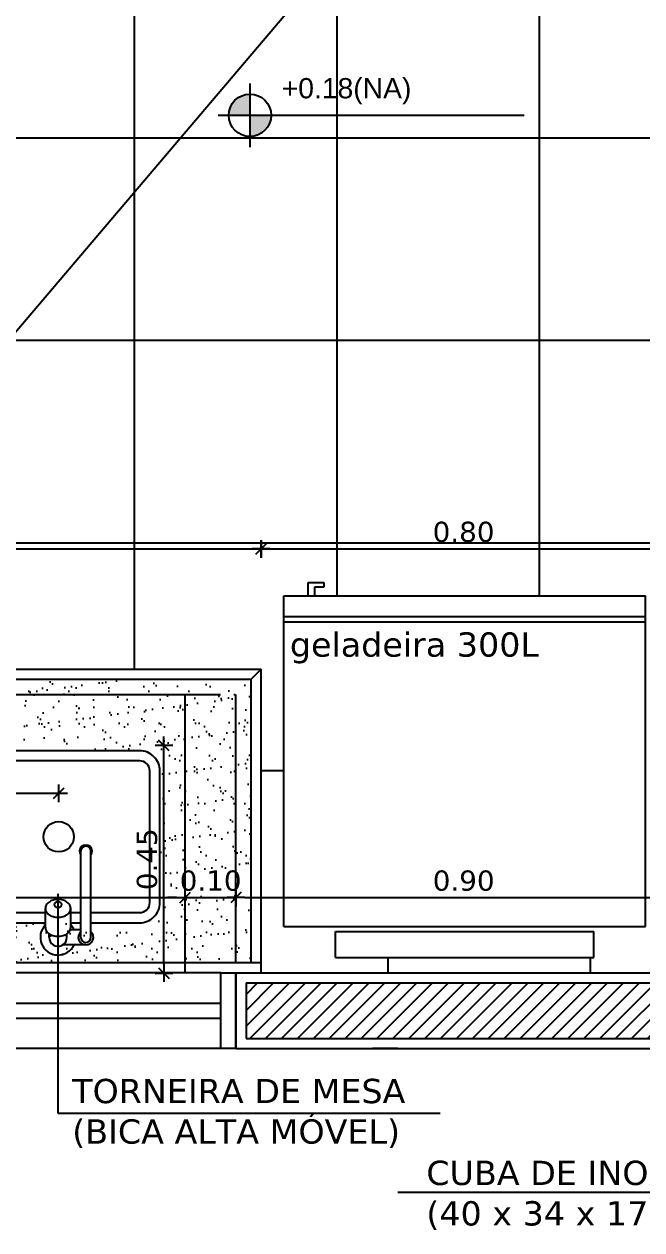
# Model space of a CAD drawing. Extents: x -36 to 357, y 137 to 237.
# Drawn here: x 5.418 to 6.639, y 178.419 to 180.803 of the extents above; entities that cross this region are included whole.
import ezdxf

# ---------------------------------------------------------------- set-up
doc = ezdxf.new("R2010")
doc.units = 0
doc.header["$LTSCALE"] = 0.01
doc.linetypes.add('HIDDEN', pattern=[9.525, 6.35, -3.175])
doc.layers.get('0').update_dxf_attribs({"linetype": 'CONTINUOUS'})
doc.layers.get('DEFPOINTS').update_dxf_attribs({"linetype": 'CONTINUOUS'})
for name, color, linetype in [('01', 1, 'CONTINUOUS'), ('252', 252, 'CONTINUOUS'), ('A-AREAS', 2, 'CONTINUOUS'), ('A-HACHURAPARED', 254, 'CONTINUOUS'), ('A-JANELA', 3, 'CONTINUOUS'), ('A-PAREDE', 5, 'CONTINUOUS'), ('A-PISOS-IDEN', 9, 'CONTINUOUS'), ('AR-ALV', 5, 'CONTINUOUS'), ('AR-COZ-MOB', 1, 'CONTINUOUS'), ('AR-PRJ-COB', 2, 'HIDDEN'), ('ARQ-CTA-1_025', 1, 'CONTINUOUS'), ('ARQ-EQP-VISTA', 1, 'CONTINUOUS'), ('ARQ-ESQ-VISTA1', 2, 'CONTINUOUS'), ('ARQ-SMB-1_025', 1, 'CONTINUOUS'), ('ARQ-TXT-1_025', 2, 'CONTINUOUS'), ('PORTAL_LAYER', 1, 'CONTINUOUS')]:
    doc.layers.add(name, color=color, linetype=linetype)
doc.styles.add('ESC-50-A20', font='arial.ttf', dxfattribs={"height": 0.1})
doc.styles.add('FNDE Texto Cota 0025', font='verdana.ttf', dxfattribs={"height": 0.04})
doc.dimstyles.new('FNDE 1-0025', dxfattribs={"dimscale": 5, "dimtxt": 0.04, "dimasz": 0.0035, "dimexe": 0.15, "dimexo": 0.15, "dimgap": 0.0025, "dimtad": 1, "dimzin": 1, "dimdsep": 46, "dimtxsty": 'FNDE Texto Cota 0025', "dimblk": 'tic', "dimcen": 0.015, "dimdle": 0.15, "dimse1": 1, "dimse2": 1, "dimclrd": 251, "dimclre": 251, "dimclrt": 256, "dimaunit": 1, "dimadec": 3, "dimazin": 0, "dimtfac": 1, "dimtix": 1, "dimtmove": 2, "dimatfit": 3, "dimfxl": 0.15, "dimtvp": 1, "dimtolj": 1, "dimtzin": 0, "dimarcsym": 0})

# ---------------------------------------------------------------- blocks, each defined once
blk = doc.blocks.new('GEL-G-PL')
at = {"layer": 'AR-COZ-MOB'}
for p, q in [((0.08, -0.35), (0.08, 0.35)), ((0.08, 0.35), (0.72, 0.35)), ((0.67, -0.35), (0.67, 0.35)), ((0.68, -0.35), (0.68, 0.35)), ((0.72, -0.35), (0.72, 0.35)), ((0.02, 0.25), (0.07, 0.25)), ((0.02, -0.25), (0.02, 0.25)), ((0.07, -0.25), (0.07, 0.25)), ((0.02, -0.25), (0.07, -0.25)), ((0.7368, -0.2728), (0.7368, -0.291)), ((0.7459, -0.2728), (0.7368, -0.2728)), ((0.7459, -0.3032), (0.7459, -0.2728)), ((0.7368, -0.291), (0.72, -0.291)), ((0.72, -0.3032), (0.7459, -0.3032)), ((0.08, -0.35), (0.72, -0.35))]:
    blk.add_line(p, q, dxfattribs=at)
blk = doc.blocks.new('tic')
at = {"color": 251}
for p, q in [((-1, 0), (1, 0)), ((0, -1), (0, 1))]:
    blk.add_line(p, q, dxfattribs=at)
blk.add_line((-0.6, -0.6), (0.6, 0.6))
blk = doc.blocks.new('*D204')
at = {"layer": '252', "color": 251, "lineweight": -2, "transparency": 16777216}
blk.add_line((4.554, 179.7654), (5.869, 179.7654), dxfattribs=at)
at = {"layer": 'DEFPOINTS', "color": 0, "transparency": 16777216}
for p in [(5.8865, 179.7654), (4.5365, 179.5277, -2), (5.8865, 179.5277, -2)]:
    blk.add_point(p, dxfattribs=at)
at = {"layer": '252', "color": 251, "lineweight": -2, "transparency": 16777216, "xscale": 0.0175, "yscale": 0.0175, "zscale": 0.0175, "rotation": 180}
blk.add_blockref('tic', (4.5365, 179.7654), dxfattribs=at)
at = {"layer": '252', "color": 251, "lineweight": -2, "transparency": 16777216, "xscale": 0.0175, "yscale": 0.0175, "zscale": 0.0175}
blk.add_blockref('tic', (5.8865, 179.7654), dxfattribs=at)
at = {"layer": '252', "transparency": 16777216, "insert": (5.2115, 179.7987), "char_height": 0.04, "attachment_point": 5, "style": 'FNDE Texto Cota 0025'}
blk.add_mtext('\\A1;1.35', dxfattribs=at)
blk = doc.blocks.new('*D205')
at = {"layer": 'ARQ-CTA-1_025', "color": 251, "lineweight": -2, "transparency": 16777216}
blk.add_line((5.904, 179.7654), (6.669, 179.7654), dxfattribs=at)
at = {"layer": 'DEFPOINTS', "color": 0, "transparency": 16777216}
for p in [(6.6865, 179.7654), (5.8865, 179.5277, -2), (6.6865, 179.5277, -2)]:
    blk.add_point(p, dxfattribs=at)
at = {"layer": 'ARQ-CTA-1_025', "color": 251, "lineweight": -2, "transparency": 16777216, "xscale": 0.0175, "yscale": 0.0175, "zscale": 0.0175, "rotation": 180}
blk.add_blockref('tic', (5.8865, 179.7654), dxfattribs=at)
at = {"layer": 'ARQ-CTA-1_025', "color": 251, "lineweight": -2, "transparency": 16777216, "xscale": 0.0175, "yscale": 0.0175, "zscale": 0.0175}
blk.add_blockref('tic', (6.6865, 179.7654), dxfattribs=at)
at = {"layer": 'ARQ-CTA-1_025', "transparency": 16777216, "insert": (6.2865, 179.7988), "char_height": 0.04, "attachment_point": 5, "style": 'FNDE Texto Cota 0025'}
blk.add_mtext('\\A1;0.80', dxfattribs=at)
blk = doc.blocks.new('*D208')
at = {"layer": 'ARQ-CTA-1_025', "color": 251, "lineweight": -2, "transparency": 16777216}
blk.add_line((4.554, 179.0762), (5.719, 179.0762), dxfattribs=at)
at = {"layer": 'DEFPOINTS', "color": 0, "transparency": 16777216}
for p in [(5.7365, 179.0762), (4.5365, 178.893, -2), (5.7365, 178.893, -2)]:
    blk.add_point(p, dxfattribs=at)
at = {"layer": 'ARQ-CTA-1_025', "color": 251, "lineweight": -2, "transparency": 16777216, "xscale": 0.0175, "yscale": 0.0175, "zscale": 0.0175, "rotation": 180}
blk.add_blockref('tic', (4.5365, 179.0762), dxfattribs=at)
at = {"layer": 'ARQ-CTA-1_025', "color": 251, "lineweight": -2, "transparency": 16777216, "xscale": 0.0175, "yscale": 0.0175, "zscale": 0.0175}
blk.add_blockref('tic', (5.7365, 179.0762), dxfattribs=at)
at = {"layer": 'ARQ-CTA-1_025', "transparency": 16777216, "insert": (5.1365, 179.1095), "char_height": 0.04, "attachment_point": 5, "style": 'FNDE Texto Cota 0025'}
blk.add_mtext('\\A1;1.20', dxfattribs=at)
blk = doc.blocks.new('*D209')
at = {"layer": 'ARQ-CTA-1_025', "color": 251, "lineweight": -2, "transparency": 16777216}
for p, q in [((5.719, 179.0762), (5.7015, 179.0762)), ((5.7365, 179.0762), (5.8368, 179.0762)), ((5.8543, 179.0762), (5.8718, 179.0762))]:
    blk.add_line(p, q, dxfattribs=at)
at = {"layer": 'DEFPOINTS', "color": 0, "transparency": 16777216}
for p in [(5.8368, 179.0762), (5.7365, 178.893, -2), (5.8368, 178.893, -2)]:
    blk.add_point(p, dxfattribs=at)
at = {"layer": 'ARQ-CTA-1_025', "color": 251, "lineweight": -2, "transparency": 16777216, "xscale": 0.0175, "yscale": 0.0175, "zscale": 0.0175}
blk.add_blockref('tic', (5.7365, 179.0762), dxfattribs=at)
at = {"layer": 'ARQ-CTA-1_025', "color": 251, "lineweight": -2, "transparency": 16777216, "xscale": 0.0175, "yscale": 0.0175, "zscale": 0.0175, "rotation": 180}
blk.add_blockref('tic', (5.8368, 179.0762), dxfattribs=at)
at = {"layer": 'ARQ-CTA-1_025', "transparency": 16777216, "insert": (5.7867, 179.1095), "char_height": 0.04, "attachment_point": 5, "style": 'FNDE Texto Cota 0025'}
blk.add_mtext('\\A1;0.10', dxfattribs=at)
blk = doc.blocks.new('*D210')
at = {"layer": 'ARQ-CTA-1_025', "color": 251, "lineweight": -2, "transparency": 16777216}
blk.add_line((5.8543, 179.0762), (6.719, 179.0762), dxfattribs=at)
at = {"layer": 'DEFPOINTS', "color": 0, "transparency": 16777216}
for p in [(6.7365, 179.0762), (6.7365, 178.913, -2), (5.8368, 178.893, -2)]:
    blk.add_point(p, dxfattribs=at)
at = {"layer": 'ARQ-CTA-1_025', "color": 251, "lineweight": -2, "transparency": 16777216, "xscale": 0.0175, "yscale": 0.0175, "zscale": 0.0175, "rotation": 180}
blk.add_blockref('tic', (5.8368, 179.0762), dxfattribs=at)
at = {"layer": 'ARQ-CTA-1_025', "color": 251, "lineweight": -2, "transparency": 16777216, "xscale": 0.0175, "yscale": 0.0175, "zscale": 0.0175}
blk.add_blockref('tic', (6.7365, 179.0762), dxfattribs=at)
at = {"layer": 'ARQ-CTA-1_025', "transparency": 16777216, "insert": (6.2867, 179.1095), "char_height": 0.04, "attachment_point": 5, "style": 'FNDE Texto Cota 0025'}
blk.add_mtext('\\A1;0.90', dxfattribs=at)
blk = doc.blocks.new('*D227')
at = {"layer": 'ARQ-CTA-1_025', "color": 251, "lineweight": -2, "transparency": 16777216}
blk.add_line((4.554, 179.2826), (5.469, 179.2826), dxfattribs=at)
at = {"layer": 'DEFPOINTS', "color": 0, "transparency": 16777216}
for p in [(5.4865, 179.2826), (5.4865, 179.1446, -2), (4.5365, 178.8758, -2)]:
    blk.add_point(p, dxfattribs=at)
at = {"layer": 'ARQ-CTA-1_025', "color": 251, "lineweight": -2, "transparency": 16777216, "xscale": 0.0175, "yscale": 0.0175, "zscale": 0.0175, "rotation": 180}
blk.add_blockref('tic', (4.5365, 179.2826), dxfattribs=at)
at = {"layer": 'ARQ-CTA-1_025', "color": 251, "lineweight": -2, "transparency": 16777216, "xscale": 0.0175, "yscale": 0.0175, "zscale": 0.0175}
blk.add_blockref('tic', (5.4865, 179.2826), dxfattribs=at)
at = {"layer": 'ARQ-CTA-1_025', "transparency": 16777216, "insert": (5.0115, 179.3159), "char_height": 0.04, "attachment_point": 5, "style": 'FNDE Texto Cota 0025'}
blk.add_mtext('\\A1;0.95', dxfattribs=at)
blk = doc.blocks.new('*D239')
at = {"layer": 'ARQ-CTA-1_025', "color": 251, "lineweight": -2, "transparency": 16777216}
blk.add_line((5.6945, 178.9446), (5.6945, 179.3596), dxfattribs=at)
at = {"layer": 'DEFPOINTS', "color": 0, "transparency": 16777216}
for p in [(5.6945, 179.3771), (5.8408, 179.3771, -2), (5.8411, 178.9271, -2)]:
    blk.add_point(p, dxfattribs=at)
at = {"layer": 'ARQ-CTA-1_025', "color": 251, "lineweight": -2, "transparency": 16777216, "xscale": 0.0175, "yscale": 0.0175, "zscale": 0.0175}
for p, rotation in [((5.6945, 179.3771), 90), ((5.6945, 178.9271), 270)]:
    blk.add_blockref('tic', p, dxfattribs=dict(at, rotation=rotation))
at = {"layer": 'ARQ-CTA-1_025', "transparency": 16777216, "insert": (5.6612, 179.1521), "char_height": 0.04, "attachment_point": 5, "rotation": 90, "style": 'FNDE Texto Cota 0025'}
blk.add_mtext('\\A1;0.45', dxfattribs=at)
blk = doc.blocks.new('FNDE-Nível Planta-1_025')
at = {"linetype": 'Continuous', "ltscale": 0.5}
h = blk.add_hatch(color=251, dxfattribs=at)
h.paths.add_polyline_path([(135.6568, 3.8132), (135.6568, 3.8552, 0.414214), (135.6148, 3.8132)])
h.paths.add_polyline_path([(135.6568, 3.8132), (135.6568, 3.7712, 0.414214), (135.6988, 3.8132)])
at = {"color": 251}
for p, q in [((135.6568, 3.8762), (135.6568, 3.7502)), ((135.5938, 3.8132), (135.6988, 3.8132)), ((135.6988, 3.8132), (136.1987, 3.8132))]:
    blk.add_line(p, q, dxfattribs=at)
blk.add_circle((135.6568, 3.8132), 0.042, dxfattribs=at)

msp = doc.modelspace()

# ---------------------------------------------------------------- hatches: boundary and pattern name
at = {"layer": '01'}
h = msp.add_hatch(dxfattribs=at)
h.set_pattern_fill('ANSI31', color=253, scale=0.007)
h.set_pattern_definition([(45, (40.308776, 10.324678), (-0.0157154482, 0.0157154482), [])])
h.paths.add_polyline_path([(6.7165, 178.7977), (6.7165, 178.9077), (5.8568, 178.9077), (5.8568, 178.7977)])
at = {"layer": 'A-HACHURAPARED'}
h = msp.add_hatch(dxfattribs=at)
h.set_pattern_fill('AR-SAND', color=252, scale=0.001)
h.set_pattern_definition([(37.5, (40.308776, 10.32468), (-0.001600031, 0.048941324), [0, -0.038608, 0, -0.04318, 0, -0.041275]), (7.5, (40.308776, 10.32468), (0.044952328, 0.07168251), [0, -0.020828, 0, -0.034798, 0, -0.013335]), (327.5, (40.277534, 10.32468), (0.079099237, 0.000143718), [0, -0.0127, 0, -0.04572, 0, -0.05969]), (317.5, (40.277534, 10.32468), (0.076355645, 0.022292932), [0, -0.00635, 0, -0.029972, 0, -0.03429])])
h.paths.add_polyline_path([(5.7365, 179.3777), (5.8365, 179.3777), (5.8365, 178.9477), (5.8665, 178.9477), (5.8665, 179.4577), (4.5565, 179.4577), (4.5565, 178.9477), (5.7365, 178.9477)])
h.paths.add_polyline_path([(5.2865, 179.3265, -0.414214), (5.3265, 179.3665), (5.6465, 179.3665, -0.414214), (5.6865, 179.3265), (5.6865, 179.0665, -0.414214), (5.6465, 179.0265), (5.3265, 179.0265, -0.414214), (5.2865, 179.0665)], flags=16)
h.paths.add_polyline_path([(5.3065, 179.3265, -0.414214), (5.3265, 179.3465), (5.6465, 179.3465, -0.414214), (5.6665, 179.3265), (5.6665, 179.0665, -0.414214), (5.6465, 179.0465), (5.3265, 179.0465, -0.414214), (5.3065, 179.0665)], flags=0)
h.paths.add_polyline_path([(5.4565, 179.1965, -1), (5.5165, 179.1965, -1)], flags=0)
h.paths.add_polyline_path([(5.8365, 179.3777), (5.7365, 179.3777), (5.7365, 178.9477), (5.8365, 178.9477)], flags=17)
h.paths.add_polyline_path([(5.8665, 179.5077), (4.5565, 179.5077), (4.5565, 179.4577), (5.8665, 179.4577)])

# ---------------------------------------------------------------- linework, layer by layer
at = {"layer": '01', "color": 251}
for p, q in [((5.8875, 179.3277), (5.9314, 179.3277)), ((6.1375, 178.9277), (6.1375, 178.958)), ((6.5375, 178.9277), (6.5375, 178.958))]:
    msp.add_line(p, q, dxfattribs=at)
at = {"layer": '01', "color": 253}
for p, q in [((5.8568, 178.9077), (6.7165, 178.9077)), ((5.8568, 178.9077), (5.8568, 178.7977)), ((5.8568, 178.7977), (6.7165, 178.7977))]:
    msp.add_line(p, q, dxfattribs=at)
at = {"layer": '252', "color": 251}
for p, q in [((5.6365, 179.5277), (5.6365, 182.9777)), ((6.4365, 179.6726), (6.4365, 182.7777)), ((6.0365, 179.6726), (6.0365, 182.5577)), ((4.5365, 180.5777), (7.5865, 180.5777)), ((4.5365, 180.1777), (7.5865, 180.1777)), ((4.5365, 179.7777), (7.5865, 179.7777))]:
    msp.add_line(p, q, dxfattribs=at)
at = {"layer": 'A-AREAS', "linetype": 'Continuous'}
for p, q in [((4.5365, 179.5277), (5.8865, 179.5277)), ((5.8665, 179.5077), (5.8865, 179.5277)), ((5.8865, 178.9277), (5.8865, 179.5277)), ((4.5565, 179.5077), (5.8665, 179.5077)), ((5.8665, 178.9477), (5.8665, 179.5077)), ((4.5565, 178.9477), (5.8865, 178.9477))]:
    msp.add_line(p, q, dxfattribs=at)
at = {"layer": 'A-JANELA'}
for p, q in [((6.1565, 178.7777), (6.1065, 178.7777)), ((6.5815, 178.7777), (6.6315, 178.7777))]:
    msp.add_line(p, q, dxfattribs=at)
at = {"layer": 'A-PAREDE'}
msp.add_line((5.8368, 178.7777), (5.8368, 178.9277), dxfattribs=at)
at = {"layer": 'A-PISOS-IDEN'}
msp.add_line((4.9842, 179.7031), (7.6365, 182.8277), dxfattribs=at)
at = {"layer": 'AR-ALV'}
for p, q in [((5.8368, 178.9277), (6.7365, 178.9277)), ((5.8368, 178.7777), (6.7365, 178.7777)), ((6.1565, 178.7777), (6.5815, 178.7777))]:
    msp.add_line(p, q, dxfattribs=at)
at = {"layer": 'AR-COZ-MOB'}
for p, q in [((5.5302, 178.9977), (5.5302, 179.1677)), ((5.5502, 178.9977), (5.5502, 179.1677)), ((5.4602, 179.0173), (5.4602, 179.0549)), ((5.5102, 179.0173), (5.5102, 179.0549)), ((5.4677, 178.9977), (5.4677, 179.0047)), ((5.5027, 178.9977), (5.5027, 179.0047)), ((5.5302, 179.0127), (5.5094, 179.0127)), ((5.5402, 178.9827), (5.4967, 178.9827))]:
    msp.add_line(p, q, dxfattribs=at)
for points in [[(5.5102, 179.0549, 0.133256), (5.5085, 179.0613, 0.106756), (5.5029, 179.0674, 0.082828), (5.4951, 179.0712, 0.071352), (5.4852, 179.0726, 0.071352), (5.4753, 179.0712, 0.082828), (5.4675, 179.0674, 0.106756), (5.462, 179.0613, 0.133256), (5.4602, 179.0549, 0.133256), (5.462, 179.0485, 0.106756), (5.4675, 179.0424, 0.082828), (5.4753, 179.0387, 0.071352), (5.4852, 179.0372, 0.071352), (5.4951, 179.0387, 0.082828), (5.5029, 179.0424, 0.106756), (5.5085, 179.0485, 0.133256)], [(5.4777, 179.0624, 0.133256), (5.4782, 179.0605, 0.106756), (5.4799, 179.0587, 0.082828), (5.4823, 179.0575, 0.071352), (5.4852, 179.0571, 0.071352), (5.4882, 179.0575, 0.082828), (5.4905, 179.0587, 0.106756), (5.4922, 179.0605, 0.133256), (5.4927, 179.0624, 0.133256), (5.4922, 179.0643, 0.106756), (5.4905, 179.0662, 0.082828), (5.4882, 179.0673, 0.071352), (5.4852, 179.0677, 0.071352), (5.4823, 179.0673, 0.082828), (5.4799, 179.0662, 0.106756), (5.4782, 179.0643, 0.133256)]]:
    msp.add_lwpolyline(points, format="xyb", close=True, dxfattribs=at)
msp.add_lwpolyline([(5.4602, 179.0173, 0.133256), (5.462, 179.0109, 0.106756), (5.4675, 179.0048, 0.082828), (5.4753, 179.0011, 0.071352), (5.4852, 178.9996, 0.071352), (5.4951, 179.0011, 0.082828), (5.5029, 179.0048, 0.106756), (5.5085, 179.0109, 0.133256), (5.5102, 179.0173, 0.133256)], format="xyb", dxfattribs=at)
for centre, radius, start, end in [((5.5402, 179.1677), 0.0125, 323.1301, 216.8699), ((5.5402, 179.1677), 0.01, 0.0001, 180.0001), ((5.4852, 178.9977), 0.035, 135.5847, 334.6231), ((5.4852, 178.9977), 0.035, 25.3769, 44.4153), ((5.5402, 178.9977), 0.015, 131.8103, 48.1897), ((5.4852, 178.9977), 0.0175, 180, 294.62), ((5.4967, 178.9727), 0.01, 90, 114.62), ((5.4852, 178.9977), 0.0175, 301.0027, 0), ((5.5402, 178.9977), 0.01, 180.0002, 0.0002)]:
    msp.add_arc(centre, radius, start, end, dxfattribs=at)
at = {"layer": 'AR-PRJ-COB', "color": 1, "ltscale": 20}
for p, q in [((4.5365, 179.4777), (5.8368, 179.4777)), ((5.7365, 178.9277), (5.7365, 179.4777)), ((5.8368, 178.9477), (5.8368, 179.4777))]:
    msp.add_line(p, q, dxfattribs=at)
at = {"layer": 'ARQ-EQP-VISTA'}
for points in [[(5.5502, 179.0265), (5.6465, 179.0265, 0.414214), (5.6865, 179.0665), (5.6865, 179.3265, 0.414214), (5.6465, 179.3665), (5.3265, 179.3665, 0.414214), (5.2865, 179.3265), (5.2865, 179.0665, 0.414214), (5.3265, 179.0265), (5.4602, 179.0265)], [(5.5502, 179.0465), (5.6465, 179.0465, 0.414214), (5.6665, 179.0665), (5.6665, 179.3265, 0.414214), (5.6465, 179.3465), (5.3265, 179.3465, 0.414214), (5.3065, 179.3265), (5.3065, 179.0665, 0.414214), (5.3265, 179.0465), (5.4602, 179.0465)]]:
    msp.add_lwpolyline(points, format="xyb", dxfattribs=at)
for points in [[(5.5102, 179.0465), (5.5302, 179.0465)], [(5.5102, 179.0265), (5.5302, 179.0265)]]:
    msp.add_lwpolyline(points, dxfattribs=at)
msp.add_circle((5.4865, 179.1965), 0.03, dxfattribs=at)
at = {"layer": 'ARQ-ESQ-VISTA1', "color": 1}
for p, q in [((5.8068, 178.9277), (4.6665, 178.9277)), ((5.8068, 178.7777), (4.6665, 178.7777))]:
    msp.add_line(p, q, dxfattribs=at)
at = {"layer": 'ARQ-ESQ-VISTA1', "color": 2}
for p, q in [((4.6665, 178.8677), (5.8068, 178.8677)), ((4.6665, 178.8377), (5.8068, 178.8377))]:
    msp.add_line(p, q, dxfattribs=at)
msp.add_lwpolyline([(5.8368, 178.7777), (5.8068, 178.7777), (5.8068, 178.9277), (5.8368, 178.9277)], close=True, dxfattribs=at)

# ---------------------------------------------------------------- block references
at = {"layer": 'ARQ-SMB-1_025'}
msp.add_blockref('FNDE-Nível Planta-1_025', (-129.7924, 176.8093, 2), dxfattribs=at)
at = {"layer": 'PORTAL_LAYER', "lineweight": 100, "xscale": -1.0209375, "yscale": 1.0209375, "zscale": 1.0209375, "rotation": 269.9999999999993}
msp.add_blockref('GEL-G-PL', (6.2888, 178.9376), dxfattribs=at)

# ---------------------------------------------------------------- texts
at = {"layer": 'ARQ-SMB-1_025', "style": 'ESC-50-A20'}
msp.add_attdef('+0.18(NA)', (5.9272, 180.656, 2), 'NA', height=0.04, dxfattribs=at)
at = {"layer": 'ARQ-TXT-1_025', "char_height": 0.048, "attachment_point": 1, "style": 'ESC-50-A20'}
for s, width, insert in [('{\\fVerdana|b0|i0|c0|p34;geladeira 300L}', 8.528178, (5.9433, 179.6005, 2)), ('{\\fVerdana|b0|i0|c0|p34;TORNEIRA DE MESA\\P(BICA ALTA MÓVEL)}', 0.716704, (5.5132, 178.718, 2)), ('{\\fVerdana|b0|i0|c0|p34;CUBA DE INOX DE EMBUTIR\\P(40 x 34 x 17 cm)}', 0.982441, (6.2129, 178.5562, 2))]:
    msp.add_mtext_dynamic_manual_height_columns(s, width=width, gutter_width=0.5, heights=[0], dxfattribs=dict(at, insert=insert))

# ---------------------------------------------------------------- dimensions: what is measured, and where the dimension line sits
at = {"layer": '252'}
dim = msp.add_linear_dim(base=(5.8865, 179.7654, 2), p1=(4.5365, 179.5277), p2=(5.8865, 179.5277), dimstyle='FNDE 1-0025', dxfattribs=at)
dim.commit()
dim.dimension.update_dxf_attribs({"geometry": '*D204', "text_midpoint": (5.2115, 179.7987, 2)})
at = {"layer": 'ARQ-CTA-1_025'}
for base, p1, p2, picture, middle in [((6.6865, 179.7654, 2), (5.8865, 179.5277), (6.6865, 179.5277), '*D205', (6.2865, 179.7988, 2)), ((5.4865, 179.2826, 2), (4.5365, 178.8758), (5.4865, 179.1446), '*D227', (5.0115, 179.3159, 2)), ((5.7365, 179.0762, 2), (4.5365, 178.893), (5.7365, 178.893), '*D208', (5.1365, 179.1095, 2)), ((5.8368, 179.0762, 2), (5.7365, 178.893), (5.8368, 178.893), '*D209', (5.7867, 179.1095, 2)), ((6.7365, 179.0762, 2), (5.8368, 178.893), (6.7365, 178.913), '*D210', (6.2867, 179.1095, 2))]:
    dim = msp.add_linear_dim(base=base, p1=p1, p2=p2, dimstyle='FNDE 1-0025', dxfattribs=at)
    dim.commit()
    dim.dimension.update_dxf_attribs({"geometry": picture, "text_midpoint": middle})
dim = msp.add_linear_dim(base=(5.6945, 179.3771, 2), p1=(5.8411, 178.9271), p2=(5.8408, 179.3771), angle=90, dimstyle='FNDE 1-0025', dxfattribs=at)
dim.commit()
dim.dimension.update_dxf_attribs({"geometry": '*D239', "text_midpoint": (5.6612, 179.1521, 2)})

# ---------------------------------------------------------------- leaders
at = {"layer": 'ARQ-SMB-1_025', "ltscale": 10}
for points in [[(7.1924, 179.1313), (7.1924, 178.4932), (6.1567, 178.4932)], [(5.4847, 179.0839), (5.4847, 178.65), (6.2404, 178.65)]]:
    msp.add_leader(points, dimstyle='FNDE 1-0025', override={"dimlfac": 100, "dimclrd": 252, "dimclre": 252}, dxfattribs=at)

doc.saveas('drawing.dxf')
